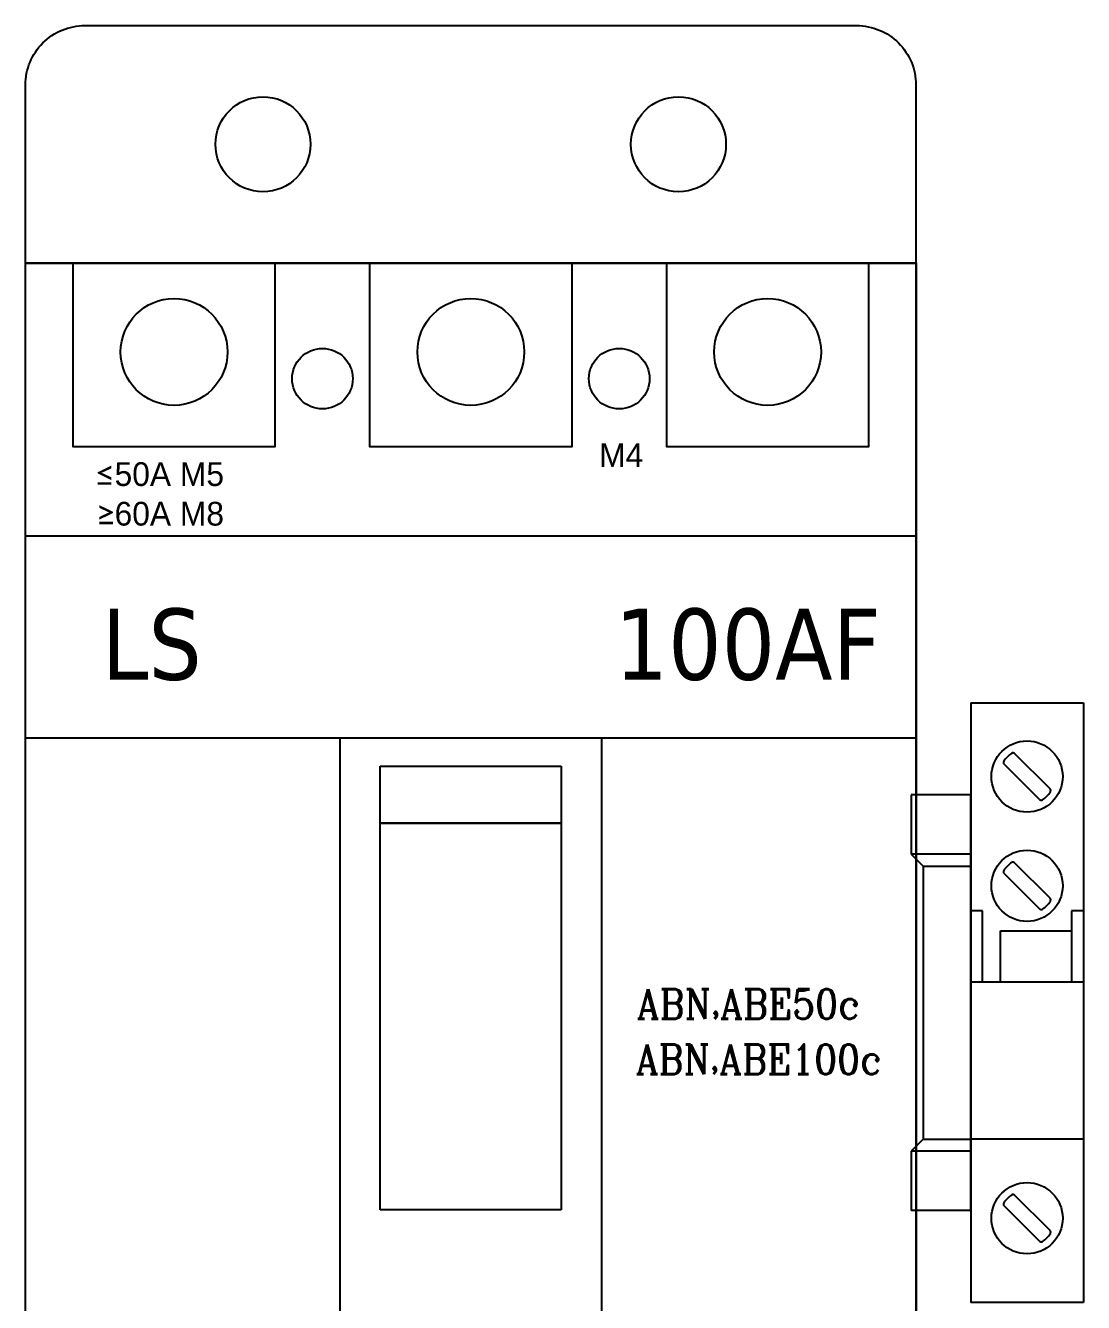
# Model space of a CAD drawing. Header units: millimetres. Extents: x -208796 to -83323, y 30910 to 103951.
# Drawn here: x -100385.2 to -100296.1, y 36514.8 to 36622.3 of the extents above; entities that cross this region are included whole.
import ezdxf

# ---------------------------------------------------------------- set-up
doc = ezdxf.new("R2010")
doc.units = ezdxf.units.MM
doc.header["$LTSCALE"] = 3
for name, color, linetype in [('1', 3, 'Continuous'), ('@.VISIBLE', 7, 'Continuous'), ('TEXT', 7, 'Continuous')]:
    doc.layers.add(name, color=color, linetype=linetype)
doc.styles.add('HW_Standard', font='complex.shx', dxfattribs={"width": 0.9})
doc.styles.add('STYLE1', font='', dxfattribs={"height": 20})
doc.styles.add('Tahoma (Input Text)', font='tahoma.ttf')
doc.styles.get('STYLE1').set_extended_font_data('.VnTeknicalH')

# ---------------------------------------------------------------- blocks, each defined once
blk = doc.blocks.new('*U99')
at = {"layer": '1', "color": 7}
for p, q in [((-36.458, 67.2063), (-26.958, 67.2063)), ((-36.458, 67.2063), (-36.458, 16.7063)), ((-26.958, 67.2063), (-26.958, 16.7063)), ((-29.7738, 59.961), (-32.7533, 62.9406)), ((-30.6627, 59.0721), (-33.6423, 62.0516)), ((-36.458, 59.4563), (-41.458, 59.4563)), ((-41.458, 59.4563), (-41.458, 54.4563)), ((-36.458, 24.4563), (-36.458, 59.4563)), ((-36.458, 54.4563), (-41.458, 54.4563)), ((-41.458, 54.4563), (-40.458, 53.4563)), ((-40.458, 53.4563), (-40.458, 30.4563)), ((-40.458, 53.4563), (-36.458, 53.4563)), ((-30.6627, 49.8721), (-33.6423, 52.8516)), ((-29.7738, 50.761), (-32.7533, 53.7406)), ((-35.458, 49.7063), (-36.458, 49.7063)), ((-35.458, 43.7063), (-35.458, 49.7063)), ((-26.958, 49.7063), (-27.958, 49.7063)), ((-27.958, 49.7063), (-27.958, 43.7063)), ((-33.958, 43.7063), (-33.958, 48.0063)), ((-33.958, 48.0063), (-27.958, 48.0063)), ((-36.458, 43.7063), (-26.958, 43.7063)), ((-40.458, 30.4563), (-41.458, 29.4563)), ((-40.458, 30.4563), (-36.458, 30.4563)), ((-36.458, 30.5063), (-26.958, 30.5063)), ((-36.458, 29.4563), (-41.458, 29.4563)), ((-41.458, 29.4563), (-41.458, 24.4563)), ((-30.6627, 21.8721), (-33.6423, 24.8516)), ((-29.7738, 22.761), (-32.7533, 25.7406)), ((-36.458, 24.4563), (-41.458, 24.4563)), ((-26.958, 16.7063), (-36.458, 16.7063))]:
    blk.add_line(p, q, dxfattribs=at)
for centre in [(-31.708, 61.0063), (-31.708, 51.8063), (-31.708, 23.8063)]:
    blk.add_circle(centre, 3, dxfattribs=at)
for centre, radius, start, end in [((-31.708, 61.0063), 2.35, 123.500799, 146.499201), ((-32.8947, 62.7992), 0.2, 45, 123.500799), ((-33.5009, 62.193), 0.2, 146.499201, 225), ((-31.708, 61.0063), 2.35, 303.500799, 326.499201), ((-29.9152, 59.8196), 0.2, 326.499201, 45), ((-30.5213, 59.2135), 0.2, 225, 303.500799), ((-32.8947, 53.5992), 0.2, 45, 123.500799), ((-33.5009, 52.993), 0.2, 146.499201, 225), ((-31.708, 51.8063), 2.35, 123.500799, 146.499201), ((-29.9152, 50.6196), 0.2, 326.499201, 45), ((-30.5213, 50.0135), 0.2, 225, 303.500799), ((-31.708, 51.8063), 2.35, 303.500799, 326.499201), ((-33.5009, 24.993), 0.2, 146.499201, 225), ((-31.708, 23.8063), 2.35, 123.500799, 146.499201), ((-32.8947, 25.5992), 0.2, 45, 123.500799), ((-29.9152, 22.6196), 0.2, 326.499201, 45), ((-30.5213, 22.0135), 0.2, 225, 303.500799), ((-31.708, 23.8063), 2.35, 303.500799, 326.499201)]:
    blk.add_arc(centre, radius, start, end, dxfattribs=at)
blk = doc.blocks.new('*U362')
at = {"layer": '@.VISIBLE'}
blk.add_line((130, 75), (130, 0), dxfattribs=at)
blk.add_lwpolyline([(150, 70), (150, 5, -0.414214), (145, 0), (-15, 0, -0.414214), (-20, 5), (-20, 70, -0.414214), (-15, 75), (145, 75, -0.414214)], format="xyb", close=True, dxfattribs=at)
at = {"layer": '@.VISIBLE', "color": 2}
for centre in [(140, 55), (140, 20)]:
    blk.add_circle(centre, 4, dxfattribs=at)
blk = doc.blocks.new('*U134')
for p, q in [((1104.45, -3300.06), (1104.45, -3295.25)), ((1104.45, -3295.25), (1119.7, -3295.25)), ((1104.45, -3295.25), (1119.7, -3295.25)), ((1104.45, -3332.63), (1104.45, -3295.25)), ((1119.7, -3295.25), (1119.7, -3300.06)), ((1119.7, -3295.25), (1119.7, -3332.63)), ((1119.7, -3300.06), (1104.45, -3300.06)), ((1119.7, -3332.63), (1104.45, -3332.63))]:
    blk.add_line(p, q)
for points in [[(1074.58, -3252.87), (1149.58, -3252.87), (1149.58, -3382.87), (1074.58, -3382.87)], [(1074.58, -3275.87), (1149.58, -3275.87), (1149.58, -3359.87), (1074.58, -3359.87)]]:
    blk.add_lwpolyline(points, close=True)
at = {"color": 3}
blk.add_lwpolyline([(1074.58, -3292.87), (1149.58, -3292.87), (1149.58, -3342.87), (1074.58, -3342.87)], close=True, dxfattribs=at)
for centre in [(1099.58, -3262.62), (1124.58, -3262.62)]:
    blk.add_circle(centre, 2.55, dxfattribs=at)
at = {"layer": 'TEXT'}
for p, q in [((1101.08, -3342.87), (1101.08, -3292.87)), ((1123.08, -3292.87), (1123.08, -3342.87)), ((1104.45, -3295.25), (1119.7, -3295.25)), ((1104.45, -3332.63), (1104.45, -3295.25)), ((1119.7, -3295.25), (1119.7, -3332.63)), ((1104.45, -3300.06), (1119.7, -3300.06)), ((1119.7, -3332.63), (1104.45, -3332.63))]:
    blk.add_line(p, q, dxfattribs=at)
at = {"layer": 'TEXT', "color": 1}
for points in [[(1078.58, -3252.87), (1095.58, -3252.87), (1095.58, -3268.37), (1078.58, -3268.37)], [(1103.58, -3252.87), (1120.58, -3252.87), (1120.58, -3268.37), (1103.58, -3268.37)], [(1128.58, -3252.87), (1145.58, -3252.87), (1145.58, -3268.37), (1128.58, -3268.37)]]:
    blk.add_lwpolyline(points, close=True, dxfattribs=at)
for centre in [(1087.08, -3260.37), (1112.08, -3260.37), (1137.08, -3260.37)]:
    blk.add_circle(centre, 4.5, dxfattribs=at)
at = {"color": 251, "style": 'HW_Standard', "width": 0.9}
for s, p in [('ABN,ABE50c', (1126.04, -3316.54)), ('ABN,ABE100c', (1125.96, -3321.2))]:
    blk.add_text(s, height=2.5, dxfattribs=at).set_placement(p)
at = {"color": 251, "insert": (1122.89, -3268.06), "char_height": 2, "attachment_point": 1, "style": 'STYLE1'}
blk.add_mtext_dynamic_manual_height_columns('M4', width=27.7918, gutter_width=7.5, heights=[0], dxfattribs=at)
at = {"color": 7, "insert": (1080.52, -3269.66), "char_height": 2, "attachment_point": 1, "style": 'STYLE1'}
blk.add_mtext_dynamic_manual_height_columns('{\\fCandara|b0|i0|c0|p34;\\C256;≤}50A M5\\P{\\fCandara|b0|i0|c0|p34;\\C256;≥}60A M8', width=27.7918, gutter_width=7.5, heights=[0], dxfattribs=at)
at = {"layer": 'TEXT', "char_height": 6, "attachment_point": 1, "style": 'Tahoma (Input Text)'}
for s, insert in [('LS', (1080.98, -3281.98)), ('100AF', (1124.2, -3281.98))]:
    blk.add_mtext_dynamic_manual_height_columns(s, width=11.0147, gutter_width=1, heights=[0], dxfattribs=dict(at, insert=insert))

msp = doc.modelspace()

# ---------------------------------------------------------------- block references
for name, p in [('*U134', (-101459.76, 39855.2)), ('*U99', (-100269.12, 36498.06))]:
    msp.add_blockref(name, p)
at = {"layer": '@.VISIBLE', "rotation": 90}
msp.add_blockref('*U362', (-100310.19, 36472.32), dxfattribs=at)

doc.saveas('drawing.dxf')
